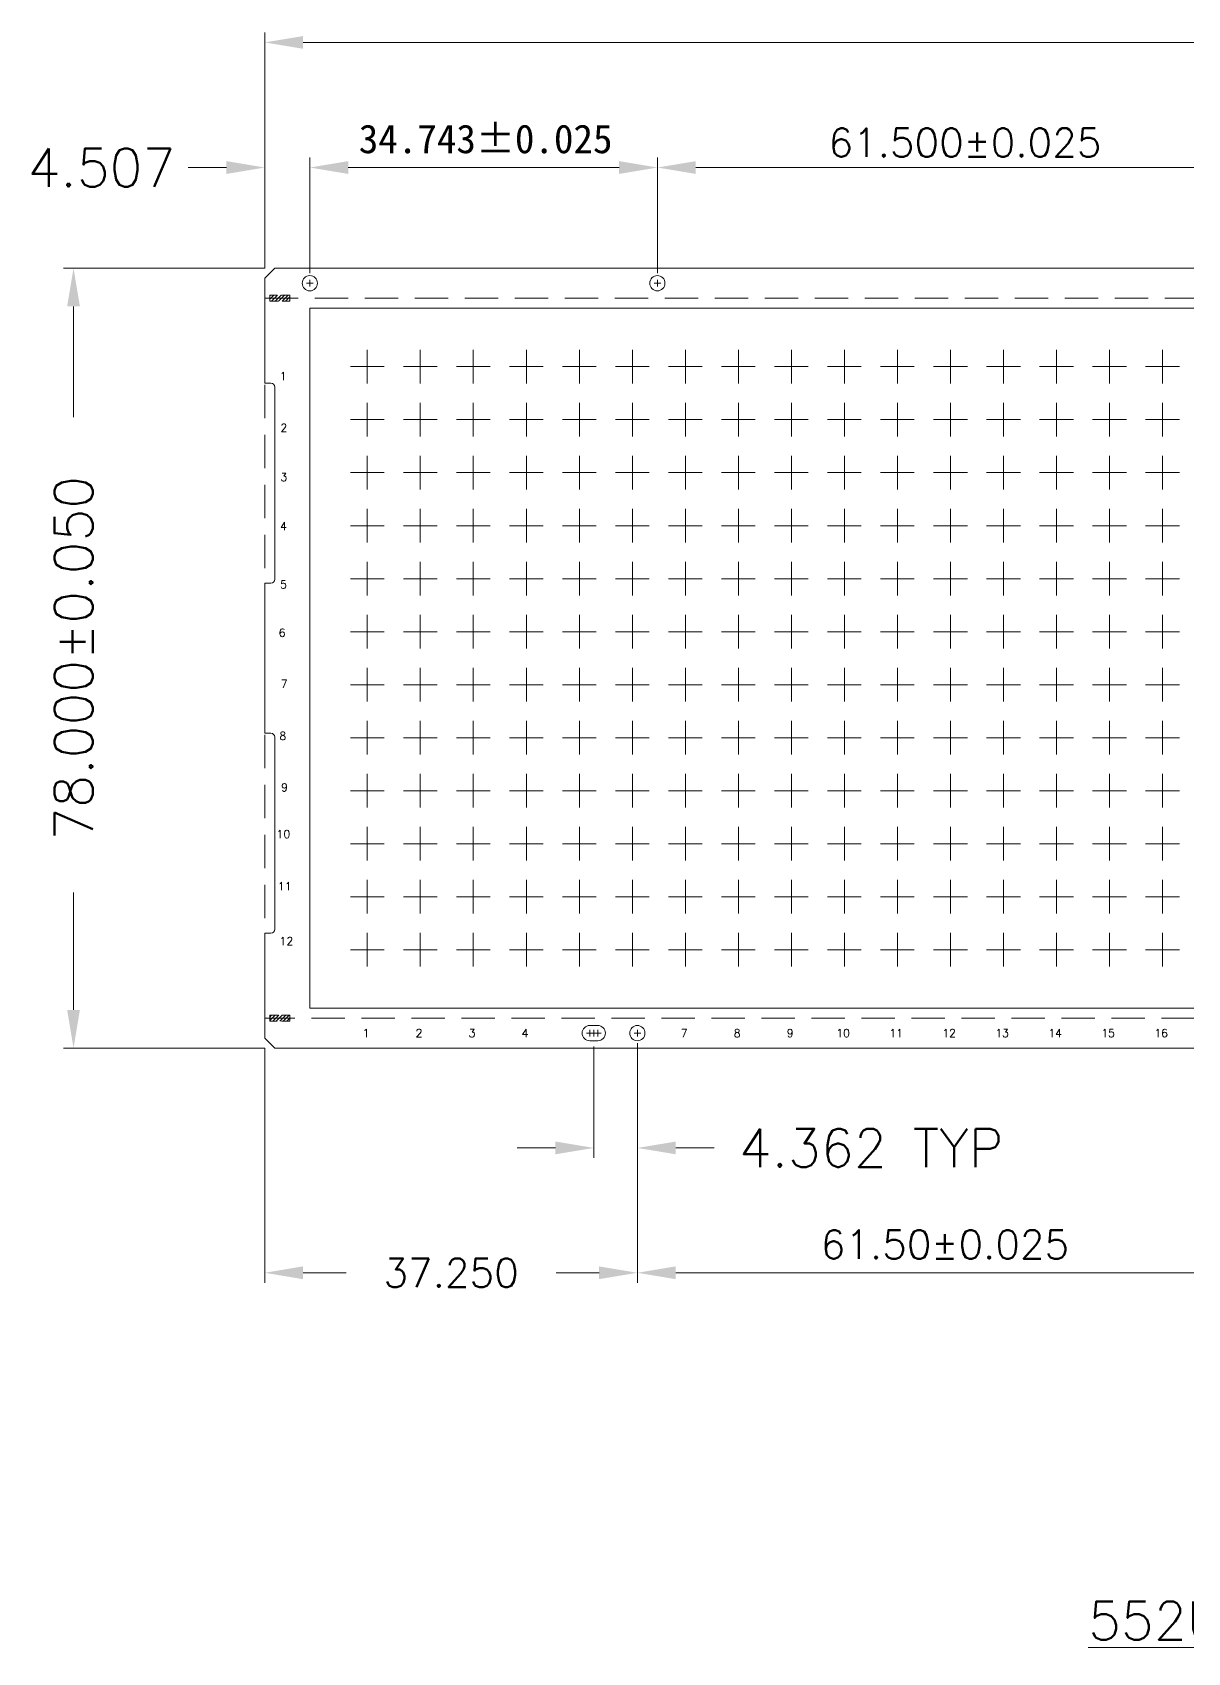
# Model space of a CAD drawing. Header units: millimetres. Extents: x 4026 to 4299, y 1527 to 1783.
# Drawn here: x 4067.71 to 4102.36, y 1600.24 to 1648.84 of the extents above; entities that cross this region are included whole.
import ezdxf

# ---------------------------------------------------------------- set-up
doc = ezdxf.new("R2010")
doc.units = ezdxf.units.MM
doc.linetypes.add('CENTER', pattern=[2, 1.25, -0.25, 0.25, -0.25])
doc.linetypes.add('HIDDEN', pattern=[0.375, 0.25, -0.125])
for name, color, linetype in [('1', 7, 'Continuous'), ('1D', 4, 'Continuous'), ('中心线', 1, 'CENTER'), ('标注', 4, 'Continuous')]:
    doc.layers.add(name, color=color, linetype=linetype)
doc.layers.add('标注线', color=3, linetype='Continuous', lineweight=18)
doc.styles.add('SIMPLEX', font='SIMPLEX')
doc.styles.get("Standard").update_dxf_attribs({"font": ''})
doc.styles.add('宋体', font='')
doc.styles.get('Standard').set_extended_font_data('SimSun')
doc.styles.get('宋体').set_extended_font_data('SimSun')

msp = doc.modelspace()

# ---------------------------------------------------------------- hatches: boundary and pattern name
at = {"layer": '1D', "lineweight": 5}
h = msp.add_hatch(dxfattribs=at)
h.set_pattern_fill('ANSI31', color=256, scale=0.6, style=0)
h.set_pattern_definition([(45, (3795.25885, 1640.641675), (-0.053033009, 0.053033009), [])])
h.paths.add_polyline_path([(4074.8289, 1640.9581), (4074.8289, 1640.7781), (4075.4289, 1640.7781), (4075.4289, 1640.9581)])
h.paths.add_polyline_path([(4074.8289, 1619.1781), (4074.8289, 1619.3581), (4075.4289, 1619.3581), (4075.4289, 1619.1781)])
h.paths.add_polyline_path([(4151.3289, 1619.3581), (4151.3289, 1619.1781), (4151.9289, 1619.1781), (4151.9289, 1619.3581)])
h.paths.add_polyline_path([(4151.3289, 1640.7781), (4151.3289, 1640.9581), (4151.9289, 1640.9581), (4151.9289, 1640.7781)])

# ---------------------------------------------------------------- linework, layer by layer
at = {"layer": '1', "lineweight": 5}
for p, q in [((4074.6789, 1641.4681, 0.0291), (4074.9789, 1641.7681, 0.0291)), ((4074.9789, 1641.7681, 0.0291), (4151.7789, 1641.7681, 0.0291)), ((4074.6789, 1638.3181, 0.0291), (4074.6789, 1641.4681, 0.0291)), ((4074.8589, 1638.3181, 0.0291), (4074.6789, 1638.3181, 0.0291)), ((4074.9789, 1632.4381, 0.0291), (4074.9789, 1638.1981, 0.0291)), ((4074.6789, 1627.8181, 0.0291), (4074.6789, 1632.3181, 0.0291)), ((4074.6789, 1632.3181, 0.0291), (4074.8589, 1632.3181, 0.0291)), ((4074.8589, 1627.8181, 0.0291), (4074.6789, 1627.8181, 0.0291)), ((4074.9789, 1621.9381, 0.0291), (4074.9789, 1627.6981, 0.0291)), ((4074.6789, 1621.8181, 0.0291), (4074.8589, 1621.8181, 0.0291)), ((4074.6789, 1618.6681, 0.0291), (4074.6789, 1621.8181, 0.0291)), ((4074.9789, 1618.3681, 0.0291), (4074.6789, 1618.6681, 0.0291)), ((4151.7789, 1618.3681, 0.0291), (4074.9789, 1618.3681, 0.0291))]:
    msp.add_line(p, q, dxfattribs=at)
at = {"layer": '1', "lineweight": 5, "elevation": 0.0291}
msp.add_lwpolyline([(4084.6653, 1618.5931, 1), (4084.6653, 1619.0503), (4084.4253, 1619.0503, 1), (4084.4253, 1618.5931)], format="xyb", close=True, dxfattribs=at)
at = {"layer": '1', "lineweight": 5}
for centre in [(4076.031, 1641.3145, 0.0291), (4086.4539, 1641.3145, 0.0291), (4085.8539, 1618.8217, 0.0291)]:
    msp.add_circle(centre, 0.2286, dxfattribs=at)
for centre, start, end in [((4074.8589, 1638.1981, 0.0291), 0, 90), ((4074.8589, 1632.4381, 0.0291), 270, 0), ((4074.8589, 1627.6981, 0.0291), 0, 90), ((4074.8589, 1621.9381, 0.0291), 270, 0)]:
    msp.add_arc(centre, 0.12, start, end, dxfattribs=at)
at = {"layer": '1D', "lineweight": 5}
for p, q in [((4075.931, 1641.3145, 0.0291), (4076.131, 1641.3145, 0.0291)), ((4076.031, 1641.2145, 0.0291), (4076.031, 1641.4145, 0.0291)), ((4086.3539, 1641.3145, 0.0291), (4086.5539, 1641.3145, 0.0291)), ((4086.4539, 1641.2145, 0.0291), (4086.4539, 1641.4145, 0.0291)), ((4084.4253, 1618.7217, 0.0291), (4084.4253, 1618.9217, 0.0291)), ((4084.5453, 1618.7217, 0.0291), (4084.5453, 1618.9217, 0.0291)), ((4084.6653, 1618.7217, 0.0291), (4084.6653, 1618.9217, 0.0291)), ((4085.8539, 1618.7217, 0.0291), (4085.8539, 1618.9217, 0.0291)), ((4084.3253, 1618.8217, 0.0291), (4084.5253, 1618.8217, 0.0291)), ((4084.4453, 1618.8217, 0.0291), (4084.6453, 1618.8217, 0.0291)), ((4084.5653, 1618.8217, 0.0291), (4084.7653, 1618.8217, 0.0291)), ((4085.7539, 1618.8217, 0.0291), (4085.9539, 1618.8217, 0.0291))]:
    msp.add_line(p, q, dxfattribs=at)
at = {"layer": '1D', "linetype": 'HIDDEN', "lineweight": 5, "ltscale": 4, "elevation": 0.0291}
msp.add_lwpolyline([(4152.0789, 1619.2681), (4074.6789, 1619.2681), (4074.6789, 1640.8681), (4152.0789, 1640.8681)], close=True, dxfattribs=at)
at = {"layer": '1D', "linetype": 'HIDDEN', "lineweight": 5, "elevation": 0.0291}
for points in [[(4074.8289, 1640.9581), (4074.8289, 1640.7781), (4075.4289, 1640.7781), (4075.4289, 1640.9581)], [(4074.8289, 1619.1781), (4074.8289, 1619.3581), (4075.4289, 1619.3581), (4075.4289, 1619.1781)]]:
    msp.add_lwpolyline(points, close=True, dxfattribs=at)
at = {"layer": '1D', "lineweight": 5, "elevation": 0.0291}
msp.add_lwpolyline([(4076.0289, 1619.5681), (4151.0289, 1619.5681), (4151.0289, 1640.5681), (4076.0289, 1640.5681)], close=True, dxfattribs=at)
at = {"layer": '中心线', "linetype": 'CENTER', "lineweight": 5}
for p, q in [((4077.7539, 1639.3203, 0.0291), (4077.7539, 1638.3059, 0.0291)), ((4079.3439, 1639.3203, 0.0291), (4079.3439, 1638.3059, 0.0291)), ((4080.9339, 1639.3203, 0.0291), (4080.9339, 1638.3059, 0.0291)), ((4082.5239, 1639.3203, 0.0291), (4082.5239, 1638.3059, 0.0291)), ((4084.1139, 1639.3203, 0.0291), (4084.1139, 1638.3059, 0.0291)), ((4085.7039, 1639.3203, 0.0291), (4085.7039, 1638.3059, 0.0291)), ((4087.2939, 1639.3203, 0.0291), (4087.2939, 1638.3059, 0.0291)), ((4088.8839, 1639.3203, 0.0291), (4088.8839, 1638.3059, 0.0291)), ((4090.4739, 1639.3203, 0.0291), (4090.4739, 1638.3059, 0.0291)), ((4092.0639, 1639.3203, 0.0291), (4092.0639, 1638.3059, 0.0291)), ((4093.6539, 1639.3203, 0.0291), (4093.6539, 1638.3059, 0.0291)), ((4095.2439, 1639.3203, 0.0291), (4095.2439, 1638.3059, 0.0291)), ((4096.8339, 1639.3203, 0.0291), (4096.8339, 1638.3059, 0.0291)), ((4098.4239, 1639.3203, 0.0291), (4098.4239, 1638.3059, 0.0291)), ((4100.0139, 1639.3203, 0.0291), (4100.0139, 1638.3059, 0.0291)), ((4101.6039, 1639.3203, 0.0291), (4101.6039, 1638.3059, 0.0291)), ((4077.2467, 1638.8131, 0.0291), (4078.2611, 1638.8131, 0.0291)), ((4078.8367, 1638.8131, 0.0291), (4079.8511, 1638.8131, 0.0291)), ((4080.4267, 1638.8131, 0.0291), (4081.4411, 1638.8131, 0.0291)), ((4082.0167, 1638.8131, 0.0291), (4083.0311, 1638.8131, 0.0291)), ((4083.6067, 1638.8131, 0.0291), (4084.6211, 1638.8131, 0.0291)), ((4085.1967, 1638.8131, 0.0291), (4086.2111, 1638.8131, 0.0291)), ((4086.7867, 1638.8131, 0.0291), (4087.8011, 1638.8131, 0.0291)), ((4088.3767, 1638.8131, 0.0291), (4089.3911, 1638.8131, 0.0291)), ((4089.9667, 1638.8131, 0.0291), (4090.9811, 1638.8131, 0.0291)), ((4091.5567, 1638.8131, 0.0291), (4092.5711, 1638.8131, 0.0291)), ((4093.1467, 1638.8131, 0.0291), (4094.1611, 1638.8131, 0.0291)), ((4094.7367, 1638.8131, 0.0291), (4095.7511, 1638.8131, 0.0291)), ((4096.3267, 1638.8131, 0.0291), (4097.3411, 1638.8131, 0.0291)), ((4097.9167, 1638.8131, 0.0291), (4098.9311, 1638.8131, 0.0291)), ((4099.5067, 1638.8131, 0.0291), (4100.5211, 1638.8131, 0.0291)), ((4101.0967, 1638.8131, 0.0291), (4102.1111, 1638.8131, 0.0291)), ((4077.7539, 1637.7303, 0.0291), (4077.7539, 1636.7159, 0.0291)), ((4079.3439, 1637.7303, 0.0291), (4079.3439, 1636.7159, 0.0291)), ((4080.9339, 1637.7303, 0.0291), (4080.9339, 1636.7159, 0.0291)), ((4082.5239, 1637.7303, 0.0291), (4082.5239, 1636.7159, 0.0291)), ((4084.1139, 1637.7303, 0.0291), (4084.1139, 1636.7159, 0.0291)), ((4085.7039, 1637.7303, 0.0291), (4085.7039, 1636.7159, 0.0291)), ((4087.2939, 1637.7303, 0.0291), (4087.2939, 1636.7159, 0.0291)), ((4088.8839, 1637.7303, 0.0291), (4088.8839, 1636.7159, 0.0291)), ((4090.4739, 1637.7303, 0.0291), (4090.4739, 1636.7159, 0.0291)), ((4092.0639, 1637.7303, 0.0291), (4092.0639, 1636.7159, 0.0291)), ((4093.6539, 1637.7303, 0.0291), (4093.6539, 1636.7159, 0.0291)), ((4095.2439, 1637.7303, 0.0291), (4095.2439, 1636.7159, 0.0291)), ((4096.8339, 1637.7303, 0.0291), (4096.8339, 1636.7159, 0.0291)), ((4098.4239, 1637.7303, 0.0291), (4098.4239, 1636.7159, 0.0291)), ((4100.0139, 1637.7303, 0.0291), (4100.0139, 1636.7159, 0.0291)), ((4101.6039, 1637.7303, 0.0291), (4101.6039, 1636.7159, 0.0291)), ((4077.2467, 1637.2231, 0.0291), (4078.2611, 1637.2231, 0.0291)), ((4078.8367, 1637.2231, 0.0291), (4079.8511, 1637.2231, 0.0291)), ((4080.4267, 1637.2231, 0.0291), (4081.4411, 1637.2231, 0.0291)), ((4082.0167, 1637.2231, 0.0291), (4083.0311, 1637.2231, 0.0291)), ((4083.6067, 1637.2231, 0.0291), (4084.6211, 1637.2231, 0.0291)), ((4085.1967, 1637.2231, 0.0291), (4086.2111, 1637.2231, 0.0291)), ((4086.7867, 1637.2231, 0.0291), (4087.8011, 1637.2231, 0.0291)), ((4088.3767, 1637.2231, 0.0291), (4089.3911, 1637.2231, 0.0291)), ((4089.9667, 1637.2231, 0.0291), (4090.9811, 1637.2231, 0.0291)), ((4091.5567, 1637.2231, 0.0291), (4092.5711, 1637.2231, 0.0291)), ((4093.1467, 1637.2231, 0.0291), (4094.1611, 1637.2231, 0.0291)), ((4094.7367, 1637.2231, 0.0291), (4095.7511, 1637.2231, 0.0291)), ((4096.3267, 1637.2231, 0.0291), (4097.3411, 1637.2231, 0.0291)), ((4097.9167, 1637.2231, 0.0291), (4098.9311, 1637.2231, 0.0291)), ((4099.5067, 1637.2231, 0.0291), (4100.5211, 1637.2231, 0.0291)), ((4101.0967, 1637.2231, 0.0291), (4102.1111, 1637.2231, 0.0291)), ((4077.7539, 1636.1403, 0.0291), (4077.7539, 1635.1259, 0.0291)), ((4079.3439, 1636.1403, 0.0291), (4079.3439, 1635.1259, 0.0291)), ((4080.9339, 1636.1403, 0.0291), (4080.9339, 1635.1259, 0.0291)), ((4082.5239, 1636.1403, 0.0291), (4082.5239, 1635.1259, 0.0291)), ((4084.1139, 1636.1403, 0.0291), (4084.1139, 1635.1259, 0.0291)), ((4085.7039, 1636.1403, 0.0291), (4085.7039, 1635.1259, 0.0291)), ((4087.2939, 1636.1403, 0.0291), (4087.2939, 1635.1259, 0.0291)), ((4088.8839, 1636.1403, 0.0291), (4088.8839, 1635.1259, 0.0291)), ((4090.4739, 1636.1403, 0.0291), (4090.4739, 1635.1259, 0.0291)), ((4092.0639, 1636.1403, 0.0291), (4092.0639, 1635.1259, 0.0291)), ((4093.6539, 1636.1403, 0.0291), (4093.6539, 1635.1259, 0.0291)), ((4095.2439, 1636.1403, 0.0291), (4095.2439, 1635.1259, 0.0291)), ((4096.8339, 1636.1403, 0.0291), (4096.8339, 1635.1259, 0.0291)), ((4098.4239, 1636.1403, 0.0291), (4098.4239, 1635.1259, 0.0291)), ((4100.0139, 1636.1403, 0.0291), (4100.0139, 1635.1259, 0.0291)), ((4101.6039, 1636.1403, 0.0291), (4101.6039, 1635.1259, 0.0291)), ((4077.2467, 1635.6331, 0.0291), (4078.2611, 1635.6331, 0.0291)), ((4078.8367, 1635.6331, 0.0291), (4079.8511, 1635.6331, 0.0291)), ((4080.4267, 1635.6331, 0.0291), (4081.4411, 1635.6331, 0.0291)), ((4082.0167, 1635.6331, 0.0291), (4083.0311, 1635.6331, 0.0291)), ((4083.6067, 1635.6331, 0.0291), (4084.6211, 1635.6331, 0.0291)), ((4085.1967, 1635.6331, 0.0291), (4086.2111, 1635.6331, 0.0291)), ((4086.7867, 1635.6331, 0.0291), (4087.8011, 1635.6331, 0.0291)), ((4088.3767, 1635.6331, 0.0291), (4089.3911, 1635.6331, 0.0291)), ((4089.9667, 1635.6331, 0.0291), (4090.9811, 1635.6331, 0.0291)), ((4091.5567, 1635.6331, 0.0291), (4092.5711, 1635.6331, 0.0291)), ((4093.1467, 1635.6331, 0.0291), (4094.1611, 1635.6331, 0.0291)), ((4094.7367, 1635.6331, 0.0291), (4095.7511, 1635.6331, 0.0291)), ((4096.3267, 1635.6331, 0.0291), (4097.3411, 1635.6331, 0.0291)), ((4097.9167, 1635.6331, 0.0291), (4098.9311, 1635.6331, 0.0291)), ((4099.5067, 1635.6331, 0.0291), (4100.5211, 1635.6331, 0.0291)), ((4101.0967, 1635.6331, 0.0291), (4102.1111, 1635.6331, 0.0291)), ((4077.7539, 1634.5503, 0.0291), (4077.7539, 1633.5359, 0.0291)), ((4079.3439, 1634.5503, 0.0291), (4079.3439, 1633.5359, 0.0291)), ((4080.9339, 1634.5503, 0.0291), (4080.9339, 1633.5359, 0.0291)), ((4082.5239, 1634.5503, 0.0291), (4082.5239, 1633.5359, 0.0291)), ((4084.1139, 1634.5503, 0.0291), (4084.1139, 1633.5359, 0.0291)), ((4085.7039, 1634.5503, 0.0291), (4085.7039, 1633.5359, 0.0291)), ((4087.2939, 1634.5503, 0.0291), (4087.2939, 1633.5359, 0.0291)), ((4088.8839, 1634.5503, 0.0291), (4088.8839, 1633.5359, 0.0291)), ((4090.4739, 1634.5503, 0.0291), (4090.4739, 1633.5359, 0.0291)), ((4092.0639, 1634.5503, 0.0291), (4092.0639, 1633.5359, 0.0291)), ((4093.6539, 1634.5503, 0.0291), (4093.6539, 1633.5359, 0.0291)), ((4095.2439, 1634.5503, 0.0291), (4095.2439, 1633.5359, 0.0291)), ((4096.8339, 1634.5503, 0.0291), (4096.8339, 1633.5359, 0.0291)), ((4098.4239, 1634.5503, 0.0291), (4098.4239, 1633.5359, 0.0291)), ((4100.0139, 1634.5503, 0.0291), (4100.0139, 1633.5359, 0.0291)), ((4101.6039, 1634.5503, 0.0291), (4101.6039, 1633.5359, 0.0291)), ((4077.2467, 1634.0431, 0.0291), (4078.2611, 1634.0431, 0.0291)), ((4078.8367, 1634.0431, 0.0291), (4079.8511, 1634.0431, 0.0291)), ((4080.4267, 1634.0431, 0.0291), (4081.4411, 1634.0431, 0.0291)), ((4082.0167, 1634.0431, 0.0291), (4083.0311, 1634.0431, 0.0291)), ((4083.6067, 1634.0431, 0.0291), (4084.6211, 1634.0431, 0.0291)), ((4085.1967, 1634.0431, 0.0291), (4086.2111, 1634.0431, 0.0291)), ((4086.7867, 1634.0431, 0.0291), (4087.8011, 1634.0431, 0.0291)), ((4088.3767, 1634.0431, 0.0291), (4089.3911, 1634.0431, 0.0291)), ((4089.9667, 1634.0431, 0.0291), (4090.9811, 1634.0431, 0.0291)), ((4091.5567, 1634.0431, 0.0291), (4092.5711, 1634.0431, 0.0291)), ((4093.1467, 1634.0431, 0.0291), (4094.1611, 1634.0431, 0.0291)), ((4094.7367, 1634.0431, 0.0291), (4095.7511, 1634.0431, 0.0291)), ((4096.3267, 1634.0431, 0.0291), (4097.3411, 1634.0431, 0.0291)), ((4097.9167, 1634.0431, 0.0291), (4098.9311, 1634.0431, 0.0291)), ((4099.5067, 1634.0431, 0.0291), (4100.5211, 1634.0431, 0.0291)), ((4101.0967, 1634.0431, 0.0291), (4102.1111, 1634.0431, 0.0291)), ((4077.7539, 1632.9603, 0.0291), (4077.7539, 1631.9459, 0.0291)), ((4079.3439, 1632.9603, 0.0291), (4079.3439, 1631.9459, 0.0291)), ((4080.9339, 1632.9603, 0.0291), (4080.9339, 1631.9459, 0.0291)), ((4082.5239, 1632.9603, 0.0291), (4082.5239, 1631.9459, 0.0291)), ((4084.1139, 1632.9603, 0.0291), (4084.1139, 1631.9459, 0.0291)), ((4085.7039, 1632.9603, 0.0291), (4085.7039, 1631.9459, 0.0291)), ((4087.2939, 1632.9603, 0.0291), (4087.2939, 1631.9459, 0.0291)), ((4088.8839, 1632.9603, 0.0291), (4088.8839, 1631.9459, 0.0291)), ((4090.4739, 1632.9603, 0.0291), (4090.4739, 1631.9459, 0.0291)), ((4092.0639, 1632.9603, 0.0291), (4092.0639, 1631.9459, 0.0291)), ((4093.6539, 1632.9603, 0.0291), (4093.6539, 1631.9459, 0.0291)), ((4095.2439, 1632.9603, 0.0291), (4095.2439, 1631.9459, 0.0291)), ((4096.8339, 1632.9603, 0.0291), (4096.8339, 1631.9459, 0.0291)), ((4098.4239, 1632.9603, 0.0291), (4098.4239, 1631.9459, 0.0291)), ((4100.0139, 1632.9603, 0.0291), (4100.0139, 1631.9459, 0.0291)), ((4101.6039, 1632.9603, 0.0291), (4101.6039, 1631.9459, 0.0291)), ((4077.2467, 1632.4531, 0.0291), (4078.2611, 1632.4531, 0.0291)), ((4078.8367, 1632.4531, 0.0291), (4079.8511, 1632.4531, 0.0291)), ((4080.4267, 1632.4531, 0.0291), (4081.4411, 1632.4531, 0.0291)), ((4082.0167, 1632.4531, 0.0291), (4083.0311, 1632.4531, 0.0291)), ((4083.6067, 1632.4531, 0.0291), (4084.6211, 1632.4531, 0.0291)), ((4085.1967, 1632.4531, 0.0291), (4086.2111, 1632.4531, 0.0291)), ((4086.7867, 1632.4531, 0.0291), (4087.8011, 1632.4531, 0.0291)), ((4088.3767, 1632.4531, 0.0291), (4089.3911, 1632.4531, 0.0291)), ((4089.9667, 1632.4531, 0.0291), (4090.9811, 1632.4531, 0.0291)), ((4091.5567, 1632.4531, 0.0291), (4092.5711, 1632.4531, 0.0291)), ((4093.1467, 1632.4531, 0.0291), (4094.1611, 1632.4531, 0.0291)), ((4094.7367, 1632.4531, 0.0291), (4095.7511, 1632.4531, 0.0291)), ((4096.3267, 1632.4531, 0.0291), (4097.3411, 1632.4531, 0.0291)), ((4097.9167, 1632.4531, 0.0291), (4098.9311, 1632.4531, 0.0291)), ((4099.5067, 1632.4531, 0.0291), (4100.5211, 1632.4531, 0.0291)), ((4101.0967, 1632.4531, 0.0291), (4102.1111, 1632.4531, 0.0291)), ((4077.7539, 1631.3703, 0.0291), (4077.7539, 1630.3559, 0.0291)), ((4079.3439, 1631.3703, 0.0291), (4079.3439, 1630.3559, 0.0291)), ((4080.9339, 1631.3703, 0.0291), (4080.9339, 1630.3559, 0.0291)), ((4082.5239, 1631.3703, 0.0291), (4082.5239, 1630.3559, 0.0291)), ((4084.1139, 1631.3703, 0.0291), (4084.1139, 1630.3559, 0.0291)), ((4085.7039, 1631.3703, 0.0291), (4085.7039, 1630.3559, 0.0291)), ((4087.2939, 1631.3703, 0.0291), (4087.2939, 1630.3559, 0.0291)), ((4088.8839, 1631.3703, 0.0291), (4088.8839, 1630.3559, 0.0291)), ((4090.4739, 1631.3703, 0.0291), (4090.4739, 1630.3559, 0.0291)), ((4092.0639, 1631.3703, 0.0291), (4092.0639, 1630.3559, 0.0291)), ((4093.6539, 1631.3703, 0.0291), (4093.6539, 1630.3559, 0.0291)), ((4095.2439, 1631.3703, 0.0291), (4095.2439, 1630.3559, 0.0291)), ((4096.8339, 1631.3703, 0.0291), (4096.8339, 1630.3559, 0.0291)), ((4098.4239, 1631.3703, 0.0291), (4098.4239, 1630.3559, 0.0291)), ((4100.0139, 1631.3703, 0.0291), (4100.0139, 1630.3559, 0.0291)), ((4101.6039, 1631.3703, 0.0291), (4101.6039, 1630.3559, 0.0291)), ((4077.2467, 1630.8631, 0.0291), (4078.2611, 1630.8631, 0.0291)), ((4078.8367, 1630.8631, 0.0291), (4079.8511, 1630.8631, 0.0291)), ((4080.4267, 1630.8631, 0.0291), (4081.4411, 1630.8631, 0.0291)), ((4082.0167, 1630.8631, 0.0291), (4083.0311, 1630.8631, 0.0291)), ((4083.6067, 1630.8631, 0.0291), (4084.6211, 1630.8631, 0.0291)), ((4085.1967, 1630.8631, 0.0291), (4086.2111, 1630.8631, 0.0291)), ((4086.7867, 1630.8631, 0.0291), (4087.8011, 1630.8631, 0.0291)), ((4088.3767, 1630.8631, 0.0291), (4089.3911, 1630.8631, 0.0291)), ((4089.9667, 1630.8631, 0.0291), (4090.9811, 1630.8631, 0.0291)), ((4091.5567, 1630.8631, 0.0291), (4092.5711, 1630.8631, 0.0291)), ((4093.1467, 1630.8631, 0.0291), (4094.1611, 1630.8631, 0.0291)), ((4094.7367, 1630.8631, 0.0291), (4095.7511, 1630.8631, 0.0291)), ((4096.3267, 1630.8631, 0.0291), (4097.3411, 1630.8631, 0.0291)), ((4097.9167, 1630.8631, 0.0291), (4098.9311, 1630.8631, 0.0291)), ((4099.5067, 1630.8631, 0.0291), (4100.5211, 1630.8631, 0.0291)), ((4101.0967, 1630.8631, 0.0291), (4102.1111, 1630.8631, 0.0291)), ((4077.7539, 1629.7803, 0.0291), (4077.7539, 1628.7659, 0.0291)), ((4079.3439, 1629.7803, 0.0291), (4079.3439, 1628.7659, 0.0291)), ((4080.9339, 1629.7803, 0.0291), (4080.9339, 1628.7659, 0.0291)), ((4082.5239, 1629.7803, 0.0291), (4082.5239, 1628.7659, 0.0291)), ((4084.1139, 1629.7803, 0.0291), (4084.1139, 1628.7659, 0.0291)), ((4085.7039, 1629.7803, 0.0291), (4085.7039, 1628.7659, 0.0291)), ((4087.2939, 1629.7803, 0.0291), (4087.2939, 1628.7659, 0.0291)), ((4088.8839, 1629.7803, 0.0291), (4088.8839, 1628.7659, 0.0291)), ((4090.4739, 1629.7803, 0.0291), (4090.4739, 1628.7659, 0.0291)), ((4092.0639, 1629.7803, 0.0291), (4092.0639, 1628.7659, 0.0291)), ((4093.6539, 1629.7803, 0.0291), (4093.6539, 1628.7659, 0.0291)), ((4095.2439, 1629.7803, 0.0291), (4095.2439, 1628.7659, 0.0291)), ((4096.8339, 1629.7803, 0.0291), (4096.8339, 1628.7659, 0.0291)), ((4098.4239, 1629.7803, 0.0291), (4098.4239, 1628.7659, 0.0291)), ((4100.0139, 1629.7803, 0.0291), (4100.0139, 1628.7659, 0.0291)), ((4101.6039, 1629.7803, 0.0291), (4101.6039, 1628.7659, 0.0291)), ((4077.2467, 1629.2731, 0.0291), (4078.2611, 1629.2731, 0.0291)), ((4078.8367, 1629.2731, 0.0291), (4079.8511, 1629.2731, 0.0291)), ((4080.4267, 1629.2731, 0.0291), (4081.4411, 1629.2731, 0.0291)), ((4082.0167, 1629.2731, 0.0291), (4083.0311, 1629.2731, 0.0291)), ((4083.6067, 1629.2731, 0.0291), (4084.6211, 1629.2731, 0.0291)), ((4085.1967, 1629.2731, 0.0291), (4086.2111, 1629.2731, 0.0291)), ((4086.7867, 1629.2731, 0.0291), (4087.8011, 1629.2731, 0.0291)), ((4088.3767, 1629.2731, 0.0291), (4089.3911, 1629.2731, 0.0291)), ((4089.9667, 1629.2731, 0.0291), (4090.9811, 1629.2731, 0.0291)), ((4091.5567, 1629.2731, 0.0291), (4092.5711, 1629.2731, 0.0291)), ((4093.1467, 1629.2731, 0.0291), (4094.1611, 1629.2731, 0.0291)), ((4094.7367, 1629.2731, 0.0291), (4095.7511, 1629.2731, 0.0291)), ((4096.3267, 1629.2731, 0.0291), (4097.3411, 1629.2731, 0.0291)), ((4097.9167, 1629.2731, 0.0291), (4098.9311, 1629.2731, 0.0291)), ((4099.5067, 1629.2731, 0.0291), (4100.5211, 1629.2731, 0.0291)), ((4101.0967, 1629.2731, 0.0291), (4102.1111, 1629.2731, 0.0291)), ((4077.7539, 1628.1903, 0.0291), (4077.7539, 1627.1759, 0.0291)), ((4079.3439, 1628.1903, 0.0291), (4079.3439, 1627.1759, 0.0291)), ((4080.9339, 1628.1903, 0.0291), (4080.9339, 1627.1759, 0.0291)), ((4082.5239, 1628.1903, 0.0291), (4082.5239, 1627.1759, 0.0291)), ((4084.1139, 1628.1903, 0.0291), (4084.1139, 1627.1759, 0.0291)), ((4085.7039, 1628.1903, 0.0291), (4085.7039, 1627.1759, 0.0291)), ((4087.2939, 1628.1903, 0.0291), (4087.2939, 1627.1759, 0.0291)), ((4088.8839, 1628.1903, 0.0291), (4088.8839, 1627.1759, 0.0291)), ((4090.4739, 1628.1903, 0.0291), (4090.4739, 1627.1759, 0.0291)), ((4092.0639, 1628.1903, 0.0291), (4092.0639, 1627.1759, 0.0291)), ((4093.6539, 1628.1903, 0.0291), (4093.6539, 1627.1759, 0.0291)), ((4095.2439, 1628.1903, 0.0291), (4095.2439, 1627.1759, 0.0291)), ((4096.8339, 1628.1903, 0.0291), (4096.8339, 1627.1759, 0.0291)), ((4098.4239, 1628.1903, 0.0291), (4098.4239, 1627.1759, 0.0291)), ((4100.0139, 1628.1903, 0.0291), (4100.0139, 1627.1759, 0.0291)), ((4101.6039, 1628.1903, 0.0291), (4101.6039, 1627.1759, 0.0291)), ((4077.2467, 1627.6831, 0.0291), (4078.2611, 1627.6831, 0.0291)), ((4078.8367, 1627.6831, 0.0291), (4079.8511, 1627.6831, 0.0291)), ((4080.4267, 1627.6831, 0.0291), (4081.4411, 1627.6831, 0.0291)), ((4082.0167, 1627.6831, 0.0291), (4083.0311, 1627.6831, 0.0291)), ((4083.6067, 1627.6831, 0.0291), (4084.6211, 1627.6831, 0.0291)), ((4085.1967, 1627.6831, 0.0291), (4086.2111, 1627.6831, 0.0291)), ((4086.7867, 1627.6831, 0.0291), (4087.8011, 1627.6831, 0.0291)), ((4088.3767, 1627.6831, 0.0291), (4089.3911, 1627.6831, 0.0291)), ((4089.9667, 1627.6831, 0.0291), (4090.9811, 1627.6831, 0.0291)), ((4091.5567, 1627.6831, 0.0291), (4092.5711, 1627.6831, 0.0291)), ((4093.1467, 1627.6831, 0.0291), (4094.1611, 1627.6831, 0.0291)), ((4094.7367, 1627.6831, 0.0291), (4095.7511, 1627.6831, 0.0291)), ((4096.3267, 1627.6831, 0.0291), (4097.3411, 1627.6831, 0.0291)), ((4097.9167, 1627.6831, 0.0291), (4098.9311, 1627.6831, 0.0291)), ((4099.5067, 1627.6831, 0.0291), (4100.5211, 1627.6831, 0.0291)), ((4101.0967, 1627.6831, 0.0291), (4102.1111, 1627.6831, 0.0291)), ((4077.7539, 1626.6003, 0.0291), (4077.7539, 1625.5859, 0.0291)), ((4079.3439, 1626.6003, 0.0291), (4079.3439, 1625.5859, 0.0291)), ((4080.9339, 1626.6003, 0.0291), (4080.9339, 1625.5859, 0.0291)), ((4082.5239, 1626.6003, 0.0291), (4082.5239, 1625.5859, 0.0291)), ((4084.1139, 1626.6003, 0.0291), (4084.1139, 1625.5859, 0.0291)), ((4085.7039, 1626.6003, 0.0291), (4085.7039, 1625.5859, 0.0291)), ((4087.2939, 1626.6003, 0.0291), (4087.2939, 1625.5859, 0.0291)), ((4088.8839, 1626.6003, 0.0291), (4088.8839, 1625.5859, 0.0291)), ((4090.4739, 1626.6003, 0.0291), (4090.4739, 1625.5859, 0.0291)), ((4092.0639, 1626.6003, 0.0291), (4092.0639, 1625.5859, 0.0291)), ((4093.6539, 1626.6003, 0.0291), (4093.6539, 1625.5859, 0.0291)), ((4095.2439, 1626.6003, 0.0291), (4095.2439, 1625.5859, 0.0291)), ((4096.8339, 1626.6003, 0.0291), (4096.8339, 1625.5859, 0.0291)), ((4098.4239, 1626.6003, 0.0291), (4098.4239, 1625.5859, 0.0291)), ((4100.0139, 1626.6003, 0.0291), (4100.0139, 1625.5859, 0.0291)), ((4101.6039, 1626.6003, 0.0291), (4101.6039, 1625.5859, 0.0291)), ((4077.2467, 1626.0931, 0.0291), (4078.2611, 1626.0931, 0.0291)), ((4078.8367, 1626.0931, 0.0291), (4079.8511, 1626.0931, 0.0291)), ((4080.4267, 1626.0931, 0.0291), (4081.4411, 1626.0931, 0.0291)), ((4082.0167, 1626.0931, 0.0291), (4083.0311, 1626.0931, 0.0291)), ((4083.6067, 1626.0931, 0.0291), (4084.6211, 1626.0931, 0.0291)), ((4085.1967, 1626.0931, 0.0291), (4086.2111, 1626.0931, 0.0291)), ((4086.7867, 1626.0931, 0.0291), (4087.8011, 1626.0931, 0.0291)), ((4088.3767, 1626.0931, 0.0291), (4089.3911, 1626.0931, 0.0291)), ((4089.9667, 1626.0931, 0.0291), (4090.9811, 1626.0931, 0.0291)), ((4091.5567, 1626.0931, 0.0291), (4092.5711, 1626.0931, 0.0291)), ((4093.1467, 1626.0931, 0.0291), (4094.1611, 1626.0931, 0.0291)), ((4094.7367, 1626.0931, 0.0291), (4095.7511, 1626.0931, 0.0291)), ((4096.3267, 1626.0931, 0.0291), (4097.3411, 1626.0931, 0.0291)), ((4097.9167, 1626.0931, 0.0291), (4098.9311, 1626.0931, 0.0291)), ((4099.5067, 1626.0931, 0.0291), (4100.5211, 1626.0931, 0.0291)), ((4101.0967, 1626.0931, 0.0291), (4102.1111, 1626.0931, 0.0291)), ((4077.7539, 1625.0103, 0.0291), (4077.7539, 1623.9959, 0.0291)), ((4079.3439, 1625.0103, 0.0291), (4079.3439, 1623.9959, 0.0291)), ((4080.9339, 1625.0103, 0.0291), (4080.9339, 1623.9959, 0.0291)), ((4082.5239, 1625.0103, 0.0291), (4082.5239, 1623.9959, 0.0291)), ((4084.1139, 1625.0103, 0.0291), (4084.1139, 1623.9959, 0.0291)), ((4085.7039, 1625.0103, 0.0291), (4085.7039, 1623.9959, 0.0291)), ((4087.2939, 1625.0103, 0.0291), (4087.2939, 1623.9959, 0.0291)), ((4088.8839, 1625.0103, 0.0291), (4088.8839, 1623.9959, 0.0291)), ((4090.4739, 1625.0103, 0.0291), (4090.4739, 1623.9959, 0.0291)), ((4092.0639, 1625.0103, 0.0291), (4092.0639, 1623.9959, 0.0291)), ((4093.6539, 1625.0103, 0.0291), (4093.6539, 1623.9959, 0.0291)), ((4095.2439, 1625.0103, 0.0291), (4095.2439, 1623.9959, 0.0291)), ((4096.8339, 1625.0103, 0.0291), (4096.8339, 1623.9959, 0.0291)), ((4098.4239, 1625.0103, 0.0291), (4098.4239, 1623.9959, 0.0291)), ((4100.0139, 1625.0103, 0.0291), (4100.0139, 1623.9959, 0.0291)), ((4101.6039, 1625.0103, 0.0291), (4101.6039, 1623.9959, 0.0291)), ((4077.2467, 1624.5031, 0.0291), (4078.2611, 1624.5031, 0.0291)), ((4078.8367, 1624.5031, 0.0291), (4079.8511, 1624.5031, 0.0291)), ((4080.4267, 1624.5031, 0.0291), (4081.4411, 1624.5031, 0.0291)), ((4082.0167, 1624.5031, 0.0291), (4083.0311, 1624.5031, 0.0291)), ((4083.6067, 1624.5031, 0.0291), (4084.6211, 1624.5031, 0.0291)), ((4085.1967, 1624.5031, 0.0291), (4086.2111, 1624.5031, 0.0291)), ((4086.7867, 1624.5031, 0.0291), (4087.8011, 1624.5031, 0.0291)), ((4088.3767, 1624.5031, 0.0291), (4089.3911, 1624.5031, 0.0291)), ((4089.9667, 1624.5031, 0.0291), (4090.9811, 1624.5031, 0.0291)), ((4091.5567, 1624.5031, 0.0291), (4092.5711, 1624.5031, 0.0291)), ((4093.1467, 1624.5031, 0.0291), (4094.1611, 1624.5031, 0.0291)), ((4094.7367, 1624.5031, 0.0291), (4095.7511, 1624.5031, 0.0291)), ((4096.3267, 1624.5031, 0.0291), (4097.3411, 1624.5031, 0.0291)), ((4097.9167, 1624.5031, 0.0291), (4098.9311, 1624.5031, 0.0291)), ((4099.5067, 1624.5031, 0.0291), (4100.5211, 1624.5031, 0.0291)), ((4101.0967, 1624.5031, 0.0291), (4102.1111, 1624.5031, 0.0291)), ((4077.7539, 1623.4203, 0.0291), (4077.7539, 1622.4059, 0.0291)), ((4079.3439, 1623.4203, 0.0291), (4079.3439, 1622.4059, 0.0291)), ((4080.9339, 1623.4203, 0.0291), (4080.9339, 1622.4059, 0.0291)), ((4082.5239, 1623.4203, 0.0291), (4082.5239, 1622.4059, 0.0291)), ((4084.1139, 1623.4203, 0.0291), (4084.1139, 1622.4059, 0.0291)), ((4085.7039, 1623.4203, 0.0291), (4085.7039, 1622.4059, 0.0291)), ((4087.2939, 1623.4203, 0.0291), (4087.2939, 1622.4059, 0.0291)), ((4088.8839, 1623.4203, 0.0291), (4088.8839, 1622.4059, 0.0291)), ((4090.4739, 1623.4203, 0.0291), (4090.4739, 1622.4059, 0.0291)), ((4092.0639, 1623.4203, 0.0291), (4092.0639, 1622.4059, 0.0291)), ((4093.6539, 1623.4203, 0.0291), (4093.6539, 1622.4059, 0.0291)), ((4095.2439, 1623.4203, 0.0291), (4095.2439, 1622.4059, 0.0291)), ((4096.8339, 1623.4203, 0.0291), (4096.8339, 1622.4059, 0.0291)), ((4098.4239, 1623.4203, 0.0291), (4098.4239, 1622.4059, 0.0291)), ((4100.0139, 1623.4203, 0.0291), (4100.0139, 1622.4059, 0.0291)), ((4101.6039, 1623.4203, 0.0291), (4101.6039, 1622.4059, 0.0291)), ((4077.2467, 1622.9131, 0.0291), (4078.2611, 1622.9131, 0.0291)), ((4078.8367, 1622.9131, 0.0291), (4079.8511, 1622.9131, 0.0291)), ((4080.4267, 1622.9131, 0.0291), (4081.4411, 1622.9131, 0.0291)), ((4082.0167, 1622.9131, 0.0291), (4083.0311, 1622.9131, 0.0291)), ((4083.6067, 1622.9131, 0.0291), (4084.6211, 1622.9131, 0.0291)), ((4085.1967, 1622.9131, 0.0291), (4086.2111, 1622.9131, 0.0291)), ((4086.7867, 1622.9131, 0.0291), (4087.8011, 1622.9131, 0.0291)), ((4088.3767, 1622.9131, 0.0291), (4089.3911, 1622.9131, 0.0291)), ((4089.9667, 1622.9131, 0.0291), (4090.9811, 1622.9131, 0.0291)), ((4091.5567, 1622.9131, 0.0291), (4092.5711, 1622.9131, 0.0291)), ((4093.1467, 1622.9131, 0.0291), (4094.1611, 1622.9131, 0.0291)), ((4094.7367, 1622.9131, 0.0291), (4095.7511, 1622.9131, 0.0291)), ((4096.3267, 1622.9131, 0.0291), (4097.3411, 1622.9131, 0.0291)), ((4097.9167, 1622.9131, 0.0291), (4098.9311, 1622.9131, 0.0291)), ((4099.5067, 1622.9131, 0.0291), (4100.5211, 1622.9131, 0.0291)), ((4101.0967, 1622.9131, 0.0291), (4102.1111, 1622.9131, 0.0291)), ((4077.7539, 1621.8303, 0.0291), (4077.7539, 1620.8159, 0.0291)), ((4079.3439, 1621.8303, 0.0291), (4079.3439, 1620.8159, 0.0291)), ((4080.9339, 1621.8303, 0.0291), (4080.9339, 1620.8159, 0.0291)), ((4082.5239, 1621.8303, 0.0291), (4082.5239, 1620.8159, 0.0291)), ((4084.1139, 1621.8303, 0.0291), (4084.1139, 1620.8159, 0.0291)), ((4085.7039, 1621.8303, 0.0291), (4085.7039, 1620.8159, 0.0291)), ((4087.2939, 1621.8303, 0.0291), (4087.2939, 1620.8159, 0.0291)), ((4088.8839, 1621.8303, 0.0291), (4088.8839, 1620.8159, 0.0291)), ((4090.4739, 1621.8303, 0.0291), (4090.4739, 1620.8159, 0.0291)), ((4092.0639, 1621.8303, 0.0291), (4092.0639, 1620.8159, 0.0291)), ((4093.6539, 1621.8303, 0.0291), (4093.6539, 1620.8159, 0.0291)), ((4095.2439, 1621.8303, 0.0291), (4095.2439, 1620.8159, 0.0291)), ((4096.8339, 1621.8303, 0.0291), (4096.8339, 1620.8159, 0.0291)), ((4098.4239, 1621.8303, 0.0291), (4098.4239, 1620.8159, 0.0291)), ((4100.0139, 1621.8303, 0.0291), (4100.0139, 1620.8159, 0.0291)), ((4101.6039, 1621.8303, 0.0291), (4101.6039, 1620.8159, 0.0291)), ((4077.2467, 1621.3231, 0.0291), (4078.2611, 1621.3231, 0.0291)), ((4078.8367, 1621.3231, 0.0291), (4079.8511, 1621.3231, 0.0291)), ((4080.4267, 1621.3231, 0.0291), (4081.4411, 1621.3231, 0.0291)), ((4082.0167, 1621.3231, 0.0291), (4083.0311, 1621.3231, 0.0291)), ((4083.6067, 1621.3231, 0.0291), (4084.6211, 1621.3231, 0.0291)), ((4085.1967, 1621.3231, 0.0291), (4086.2111, 1621.3231, 0.0291)), ((4086.7867, 1621.3231, 0.0291), (4087.8011, 1621.3231, 0.0291)), ((4088.3767, 1621.3231, 0.0291), (4089.3911, 1621.3231, 0.0291)), ((4089.9667, 1621.3231, 0.0291), (4090.9811, 1621.3231, 0.0291)), ((4091.5567, 1621.3231, 0.0291), (4092.5711, 1621.3231, 0.0291)), ((4093.1467, 1621.3231, 0.0291), (4094.1611, 1621.3231, 0.0291)), ((4094.7367, 1621.3231, 0.0291), (4095.7511, 1621.3231, 0.0291)), ((4096.3267, 1621.3231, 0.0291), (4097.3411, 1621.3231, 0.0291)), ((4097.9167, 1621.3231, 0.0291), (4098.9311, 1621.3231, 0.0291)), ((4099.5067, 1621.3231, 0.0291), (4100.5211, 1621.3231, 0.0291)), ((4101.0967, 1621.3231, 0.0291), (4102.1111, 1621.3231, 0.0291))]:
    msp.add_line(p, q, dxfattribs=at)
at = {"layer": '标注线', "lineweight": 5}
for p, q in [((4074.6789, 1641.7681, 0.0291), (4074.6789, 1648.8392, 0.0291)), ((4075.8289, 1648.5392, 0.0291), (4105.8317, 1648.5392, 0.0291)), ((4074.6789, 1641.7681, 0.0291), (4074.6789, 1645.0859, 0.0291)), ((4076.031, 1641.6145, 0.0291), (4076.031, 1645.0859, 0.0291)), ((4076.031, 1641.6145, 0.0291), (4076.031, 1645.0859, 0.0291)), ((4086.4539, 1641.6145, 0.0291), (4086.4539, 1645.0859, 0.0291)), ((4086.4539, 1641.6145, 0.0291), (4086.4539, 1645.0859, 0.0291)), ((4073.5289, 1644.7859, 0.0291), (4072.3789, 1644.7859, 0.0291)), ((4077.181, 1644.7859, 0.0291), (4078.331, 1644.7859, 0.0291)), ((4077.181, 1644.7859, 0.0291), (4078.0948, 1644.7859, 0.0291)), ((4085.3039, 1644.7859, 0.0291), (4078.331, 1644.7859, 0.0291)), ((4087.6039, 1644.7859, 0.0291), (4092.6408, 1644.7859, 0.0291)), ((4113.5289, 1644.7859, 0.0291), (4092.6408, 1644.7859, 0.0291)), ((4074.6789, 1641.7681, 0.0291), (4068.6426, 1641.7681, 0.0291)), ((4068.9426, 1640.6181, 0.0291), (4068.9426, 1637.2987, 0.0291)), ((4068.9426, 1619.5181, 0.0291), (4068.9426, 1623.0401, 0.0291)), ((4074.6789, 1618.3681, 0.0291), (4068.6426, 1618.3681, 0.0291)), ((4074.6789, 1618.3681, 0.0291), (4074.6789, 1611.3329, 0.0291)), ((4084.5453, 1618.4217, 0.0291), (4084.5453, 1615.0782, 0.0291)), ((4085.8539, 1618.5217, 0.0291), (4085.8539, 1611.3329, 0.0291)), ((4085.8539, 1618.5217, 0.0291), (4085.8539, 1611.3329, 0.0291)), ((4085.8539, 1618.4217, 0.0291), (4085.8539, 1615.0782, 0.0291)), ((4083.3953, 1615.3782, 0.0291), (4082.2453, 1615.3782, 0.0291)), ((4087.0039, 1615.3782, 0.0291), (4088.1539, 1615.3782, 0.0291)), ((4075.8289, 1611.6329, 0.0291), (4077.1188, 1611.6329, 0.0291)), ((4084.7039, 1611.6329, 0.0291), (4083.414, 1611.6329, 0.0291)), ((4087.0039, 1611.6329, 0.0291), (4098.117, 1611.6329, 0.0291)), ((4103.1539, 1611.6329, 0.0291), (4098.117, 1611.6329, 0.0291))]:
    msp.add_line(p, q, dxfattribs=at)
for points in [[(4075.8289, 1648.7308, 0.0291), (4075.8289, 1648.3475, 0.0291), (4074.6789, 1648.5392, 0.0291)], [(4073.5289, 1644.9776, 0.0291), (4073.5289, 1644.5942, 0.0291), (4074.6789, 1644.7859, 0.0291)], [(4077.181, 1644.9776, 0.0291), (4077.181, 1644.5942, 0.0291), (4076.031, 1644.7859, 0.0291)], [(4077.181, 1644.9776, 0.0291), (4077.181, 1644.5942, 0.0291), (4076.031, 1644.7859, 0.0291)], [(4085.3039, 1644.9776, 0.0291), (4085.3039, 1644.5942, 0.0291), (4086.4539, 1644.7859, 0.0291)], [(4087.6039, 1644.9776, 0.0291), (4087.6039, 1644.5942, 0.0291), (4086.4539, 1644.7859, 0.0291)], [(4068.7509, 1640.6181, 0.0291), (4069.1343, 1640.6181, 0.0291), (4068.9426, 1641.7681, 0.0291)], [(4068.7509, 1619.5181, 0.0291), (4069.1343, 1619.5181, 0.0291), (4068.9426, 1618.3681, 0.0291)], [(4083.3953, 1615.5699, 0.0291), (4083.3953, 1615.1866, 0.0291), (4084.5453, 1615.3782, 0.0291)], [(4087.0039, 1615.5699, 0.0291), (4087.0039, 1615.1866, 0.0291), (4085.8539, 1615.3782, 0.0291)], [(4075.8289, 1611.8246, 0.0291), (4075.8289, 1611.4413, 0.0291), (4074.6789, 1611.6329, 0.0291)], [(4084.7039, 1611.8246, 0.0291), (4084.7039, 1611.4413, 0.0291), (4085.8539, 1611.6329, 0.0291)], [(4087.0039, 1611.8246, 0.0291), (4087.0039, 1611.4413, 0.0291), (4085.8539, 1611.6329, 0.0291)]]:
    msp.add_solid(points, dxfattribs=at)

# ---------------------------------------------------------------- texts
at = {"layer": '1D', "color": 1, "lineweight": 5, "char_height": 0.24, "attachment_point": 5, "style": '宋体'}
for s, insert in [('{\\Fsimplex|c134;1}', (4075.2282, 1638.5301, 0.0266)), ('{\\Fsimplex|c134;2}', (4075.2502, 1636.9814, 0.0266)), ('{\\Fsimplex|c134;3}', (4075.2528, 1635.4991, 0.0266)), ('{\\Fsimplex|c134;4}', (4075.2398, 1634.0297, 0.0266)), ('{\\Fsimplex|c134;5}', (4075.2431, 1632.2818, 0.0266)), ('{\\Fsimplex|c134;6}', (4075.1969, 1630.8298, 0.0266)), ('{\\Fsimplex|c134;7}', (4075.2592, 1629.3037, 0.0266)), ('{\\Fsimplex|c134;8}', (4075.2223, 1627.7366, 0.0266)), ('{\\Fsimplex|c134;9}', (4075.2674, 1626.193, 0.0266)), ('{\\Fsimplex|c134;10}', (4075.2348, 1624.7922, 0.0266)), ('{\\Fsimplex|c134;11}', (4075.2736, 1623.2277, 0.0266)), ('{\\Fsimplex|c134;12}', (4075.3249, 1621.5836, 0.0266)), ('{\\Fsimplex|c0;1}', (4077.715, 1618.8217, 0.0291)), ('{\\Fsimplex|c0;2}', (4079.305, 1618.8217, 0.0291)), ('{\\Fsimplex|c0;3}', (4080.895, 1618.8217, 0.0291)), ('{\\Fsimplex|c0;4}', (4082.485, 1618.8217, 0.0291)), ('{\\Fsimplex|c0;7}', (4087.255, 1618.8217, 0.0291)), ('{\\Fsimplex|c0;8}', (4088.845, 1618.8217, 0.0291)), ('{\\Fsimplex|c0;9}', (4090.435, 1618.8217, 0.0291)), ('{\\Fsimplex|c0;10}', (4092.025, 1618.8217, 0.0291)), ('{\\Fsimplex|c0;11}', (4093.615, 1618.8217, 0.0291)), ('{\\Fsimplex|c0;12}', (4095.205, 1618.8217, 0.0291)), ('{\\Fsimplex|c0;13}', (4096.795, 1618.8217, 0.0291)), ('{\\Fsimplex|c0;14}', (4098.385, 1618.8217, 0.0291)), ('{\\Fsimplex|c0;15}', (4099.975, 1618.8217, 0.0291)), ('{\\Fsimplex|c0;16}', (4101.565, 1618.8217, 0.0291))]:
    msp.add_mtext(s, dxfattribs=dict(at, insert=insert))
at = {"layer": '标注', "lineweight": 5, "insert": (4115.4949, 1601.0067, -0.0729), "char_height": 1.15, "attachment_point": 5, "style": 'SIMPLEX'}
msp.add_mtext('{\\Ftxt.shx|c0;\\L552UNITS/STRIP (ALL LOGO HALF ETCH)}', dxfattribs=at)
at = {"layer": '标注线', "lineweight": 5, "insert": (4081.3035, 1645.6391, 0.0291), "char_height": 0.860438, "attachment_point": 5}
msp.add_mtext('34.743±0.025', dxfattribs=at)
at = {"layer": '标注线', "lineweight": 5, "attachment_point": 5, "style": 'SIMPLEX'}
for s, insert, char_height in [('61.500±0.025', (4095.6789, 1645.5321, 0.0291), 0.860438), ('4.507', (4069.7789, 1644.7859, 0.0291), 1.15), ('4.362 TYP', (4092.8622, 1615.3782, 0.0291), 1.15), ('61.50±0.025', (4095.0789, 1612.4823, 0.0291), 0.860438), ('37.250', (4080.2664, 1611.6329, 0.0291), 0.86044)]:
    msp.add_mtext(s, dxfattribs=dict(at, insert=insert, char_height=char_height))
at = {"layer": '标注线', "lineweight": 5, "insert": (4068.9426, 1630.0681, 0.0291), "char_height": 1.15, "attachment_point": 5, "rotation": 90, "style": 'SIMPLEX'}
msp.add_mtext('78.000±0.050', dxfattribs=at)

doc.saveas('drawing.dxf')
